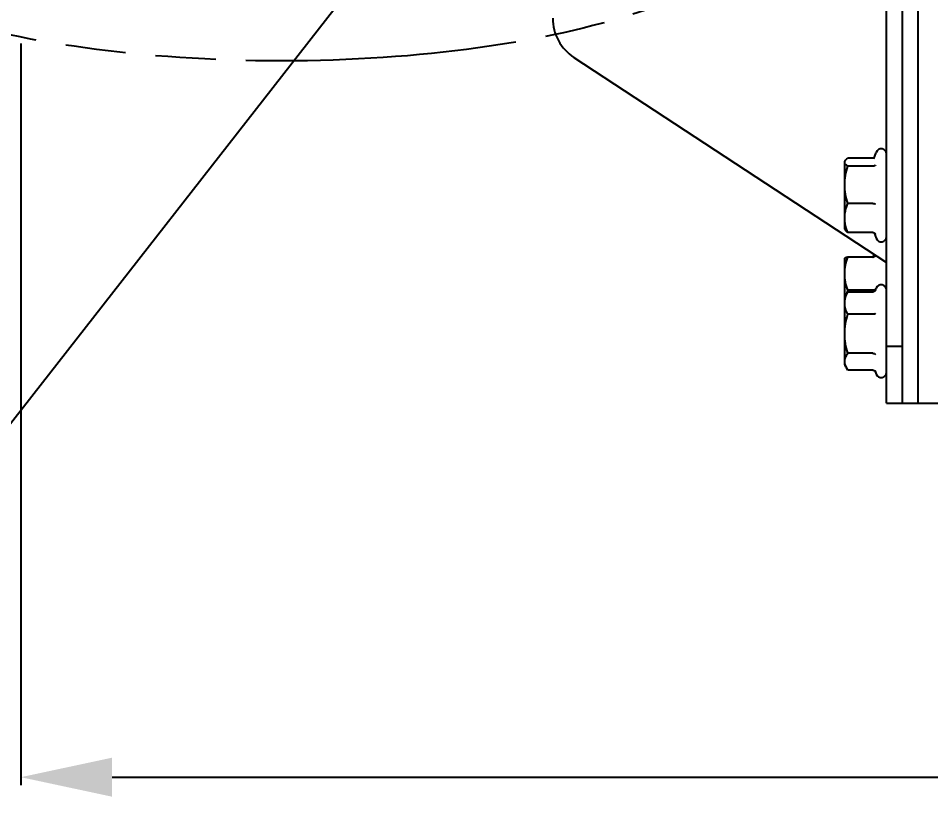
# Model space of a CAD drawing. Header units: millimetres. Extents: x 971 to 5173, y 8 to 3808.
# Drawn here: x 4206.8 to 4381.8, y 1379.9 to 1529.3 of the extents above; entities that cross this region are included whole.
import ezdxf

# ---------------------------------------------------------------- set-up
doc = ezdxf.new("R2010")
doc.units = ezdxf.units.MM
doc.header["$LTSCALE"] = 115.5
doc.header["$PDMODE"] = 3
doc.header["$PDSIZE"] = 8
doc.linetypes.add('PHANTOM', pattern=[0.8, 0.45, -0.05, 0.1, -0.05, 0.1, -0.05])
doc.layers.get('0').update_dxf_attribs({"linetype": 'CONTINUOUS'})
doc.layers.get('Defpoints').update_dxf_attribs({"linetype": 'CONTINUOUS'})
doc.layers.add('DEFAULT_3', color=7, linetype='PHANTOM')
doc.styles.get("Standard").update_dxf_attribs({"font": 'calibri.ttf'})
doc.dimstyles.new('DIMSTYLE_4', dxfattribs={"dimtxt": 17.5, "dimasz": 17.5, "dimexe": 1.5, "dimexo": 1, "dimgap": 0.875, "dimtad": 1, "dimdec": 0, "dimdsep": 46, "dimtxsty": 'Standard', "dimblk": '_FILLED', "dimblk1": '_FILLED', "dimblk2": '_FILLED', "dimcen": 0.09, "dimazin": 2, "dimtp": 0.01, "dimtm": 0.01, "dimtfac": 1, "dimtdec": 0, "dimtofl": 0, "dimtmove": 0, "dimatfit": 3, "dimldrblk": '_FILLED', "dimfxl": 1, "dimtolj": 1, "dimarcsym": 0})
doc.dimstyles.get("Standard").update_dxf_attribs({"dimtxt": 17.5, "dimasz": 17.5, "dimexe": 1.5, "dimexo": 1, "dimtad": 1, "dimdsep": 46, "dimtxsty": 'Standard', "dimblk": '_FILLED', "dimblk1": '_FILLED', "dimblk2": '_FILLED', "dimcen": 0.09, "dimazin": 2, "dimtol": 1, "dimtp": 0.01, "dimtm": 0.01, "dimtfac": 1, "dimtofl": 0, "dimtmove": 0, "dimatfit": 3, "dimldrblk": '_FILLED', "dimfxl": 1, "dimtolj": 1, "dimarcsym": 0})

# ---------------------------------------------------------------- blocks, each defined once
blk = doc.blocks.new('_FILLED')
at = {"color": 0, "linetype": 'ByBlock'}
blk.add_solid([(0, 0), (-1, 0.214), (-1, -0.214)], dxfattribs=at)
blk = doc.blocks.new('*D71')
at = {"color": 0, "linetype": 'Continuous', "lineweight": -2}
for p, q in [((4207.29, 1524.41), (4207.29, 1382.15)), ((4599.89, 1402.41), (4599.89, 1382.15)), ((4224.79, 1383.65), (4582.39, 1383.65))]:
    blk.add_line(p, q, dxfattribs=at)
at = {"layer": 'Defpoints', "color": 0}
for p in [(4207.29, 1525.41), (4599.89, 1403.41), (4599.89, 1383.65)]:
    blk.add_point(p, dxfattribs=at)
at = {"color": 0, "linetype": 'ByBlock', "lineweight": -2, "xscale": 17.5, "yscale": 17.5, "zscale": 17.5, "rotation": 180}
blk.add_blockref('_FILLED', (4207.29, 1383.65), dxfattribs=at)
at = {"color": 0, "linetype": 'ByBlock', "lineweight": -2, "xscale": 17.5, "yscale": 17.5, "zscale": 17.5}
blk.add_blockref('_FILLED', (4599.89, 1383.65), dxfattribs=at)
at = {"color": 0, "insert": (4403.2, 1407.85), "char_height": 17.5, "attachment_point": 2, "line_spacing_factor": 0.9}
blk.add_mtext('\\A1;393', dxfattribs=at)

msp = doc.modelspace()

# ---------------------------------------------------------------- linework, layer by layer
at = {"color": 0, "linetype": 'Continuous'}
for p, q in [((4373.29077, 1455.40824), (4373.29077, 1923.40824)), ((4376.29077, 1923.40824), (4376.29077, 1455.40824)), ((4379.29077, 1923.40824), (4379.29077, 1455.40824)), ((4313.35041, 1521.74221), (4373.29077, 1482.37839)), ((4370.86841, 1502.2759), (4371.32639, 1503.53421)), ((4365.29077, 1501.78784), (4365.37579, 1501.9351)), ((4365.29077, 1488.78784), (4365.29077, 1501.78784)), ((4370.6837, 1502.42938), (4365.87132, 1502.42938)), ((4370.86944, 1502.27563), (4370.86836, 1502.27268)), ((4370.6837, 1500.8583), (4365.87132, 1500.8583)), ((4370.6837, 1493.71675), (4365.87132, 1493.71675)), ((4365.29077, 1488.78784), (4365.37579, 1488.64058)), ((4370.6837, 1488.14629), (4365.87132, 1488.14629)), ((4370.95495, 1488.06199), (4371.32639, 1487.04146)), ((4365.29077, 1483.21389), (4365.29564, 1483.22233)), ((4365.29077, 1462.74168), (4365.29077, 1483.21389)), ((4370.6837, 1483.39647), (4365.87132, 1483.39647)), ((4370.81371, 1483.5516), (4370.94691, 1483.91764)), ((4370.6837, 1477.09589), (4365.87132, 1477.09589)), ((4371.16621, 1477.04795), (4371.32639, 1477.48806)), ((4371.20465, 1477.12828), (4371.19215, 1477.09645)), ((4365.29077, 1475.74168), (4365.69294, 1476.43827)), ((4365.65967, 1476.38266), (4365.67607, 1476.44328)), ((4365.66071, 1476.38244), (4365.67028, 1476.42201)), ((4365.67028, 1476.42201), (4365.67659, 1476.44316)), ((4365.87132, 1476.72324), (4365.693, 1476.43827)), ((4370.6837, 1476.72324), (4365.87132, 1476.72324)), ((4370.6837, 1472.46313), (4365.87132, 1472.46313)), ((4370.6837, 1464.98157), (4365.87132, 1464.98157)), ((4376.29077, 1466.28775), (4373.29077, 1466.28775)), ((4365.29077, 1462.74168), (4365.69294, 1462.04509)), ((4365.87132, 1461.76012), (4365.69298, 1462.0451)), ((4370.6837, 1461.76012), (4365.87132, 1461.76012)), ((4371.08348, 1461.6627), (4371.32639, 1460.99531)), ((4371.08388, 1461.66241), (4371.08509, 1461.65908)), ((4373.29077, 1455.40824), (4384.29077, 1455.40824))]:
    msp.add_line(p, q, dxfattribs=at)
msp.add_lwpolyline([(4370.71506, 1483.40018), (4370.75225, 1483.43861), (4370.81371, 1483.5516)], dxfattribs=at)
for centre, radius, start, end in [((4318.29077, 1529.26503), 9, 180, 236.7064367), ((4372.27804, 1503.18784), 1.01272, 0, 160), ((4372.27804, 1487.38784), 1.01272, 200, 0), ((4379.66342, 1472.61391), 14.50207, 161.9975365, 164.6890969), ((4370.56026, 1477.36343), 0.68595, 332.4981261, 337.0976553), ((4372.27804, 1477.14168), 1.01272, 0, 160), ((4372.27804, 1461.34168), 1.01272, 200, 0)]:
    msp.add_arc(centre, radius, start, end, dxfattribs=at)
for points, knots in [([(4365.29077, 1501.64384), (4365.29077, 1501.693), (4365.30675, 1501.7955), (4365.34959, 1501.88929), (4365.37605, 1501.93509)], [0, 0, 0, 0, 0.481720928, 1, 1, 1, 1]), ([(4365.87132, 1500.8583), (4365.78825, 1500.91853), (4365.63701, 1501.03761), (4365.44887, 1501.23095), (4365.32294, 1501.43106), (4365.29077, 1501.57611), (4365.29077, 1501.64384)], [0, 0, 0, 0, 0.305066622, 0.571069601, 0.798643824, 1, 1, 1, 1]), ([(4365.37605, 1501.93509), (4365.42934, 1502.02734), (4365.58442, 1502.20772), (4365.76779, 1502.35431), (4365.87132, 1502.42938)], [0, 0, 0, 0, 0.454463811, 1, 1, 1, 1]), ([(4370.95674, 1502.51066), (4370.89607, 1502.47264), (4370.80337, 1502.43668), (4370.70764, 1502.42936), (4370.68348, 1502.42938)], [0, 0, 0, 0, 0.747721107, 1, 1, 1, 1]), ([(4365.29077, 1497.28752), (4365.29077, 1497.89134), (4365.40239, 1499.10238), (4365.69556, 1500.27896), (4365.87132, 1500.8583)], [0, 0, 0, 0, 0.499341099, 1, 1, 1, 1]), ([(4371.20465, 1501.15987), (4371.16211, 1501.07311), (4371.00678, 1500.91644), (4370.79509, 1500.85822), (4370.68348, 1500.85828)], [0, 0, 0, 0, 0.464024348, 1, 1, 1, 1]), ([(4365.87132, 1493.71675), (4365.69556, 1494.29609), (4365.40259, 1495.4727), (4365.29077, 1496.6837), (4365.29077, 1497.28752)], [0, 0, 0, 0, 0.500658353, 1, 1, 1, 1]), ([(4365.29077, 1490.93152), (4365.29077, 1491.40364), (4365.40515, 1492.35821), (4365.69717, 1493.26901), (4365.87132, 1493.71675)], [0, 0, 0, 0, 0.495645852, 1, 1, 1, 1]), ([(4370.68348, 1493.71677), (4370.79127, 1493.71674), (4370.94028, 1493.70631), (4371.11354, 1493.66965), (4371.1796, 1493.64611), (4371.20465, 1493.6317)], [0, 0, 0, 0, 0.608442581, 0.836886932, 1, 1, 1, 1]), ([(4365.87132, 1488.14629), (4365.69717, 1488.59403), (4365.40502, 1489.50481), (4365.29077, 1490.4594), (4365.29077, 1490.93152)], [0, 0, 0, 0, 0.504356398, 1, 1, 1, 1]), ([(4365.37605, 1488.64058), (4365.42934, 1488.54833), (4365.58442, 1488.36796), (4365.76779, 1488.22136), (4365.87132, 1488.14629)], [0, 0, 0, 0, 0.454463811, 1, 1, 1, 1]), ([(4370.6837, 1488.14629), (4370.76239, 1488.14634), (4370.9202, 1488.10521), (4371.04474, 1488.00381), (4371.09505, 1487.94474)], [0, 0, 0, 0, 0.503500878, 1, 1, 1, 1]), ([(4365.29077, 1480.24618), (4365.29077, 1480.77946), (4365.40337, 1481.85296), (4365.69629, 1482.88747), (4365.87132, 1483.39647)], [0, 0, 0, 0, 0.497684038, 1, 1, 1, 1]), ([(4365.87132, 1483.39647), (4365.79742, 1483.38344), (4365.66448, 1483.35836), (4365.49158, 1483.31709), (4365.37907, 1483.28063), (4365.31979, 1483.24832), (4365.30088, 1483.23116), (4365.29571, 1483.22233)], [0, 0, 0, 0, 0.370185442, 0.666815491, 0.877931197, 0.949547692, 1, 1, 1, 1]), ([(4371.20152, 1483.75073), (4371.16904, 1483.67439), (4371.06762, 1483.5311), (4370.91458, 1483.44279), (4370.83118, 1483.4181)], [0, 0, 0, 0, 0.488207429, 1, 1, 1, 1]), ([(4365.87132, 1477.09589), (4365.69629, 1477.60488), (4365.40356, 1478.63942), (4365.29077, 1479.71289), (4365.29077, 1480.24618)], [0, 0, 0, 0, 0.502314224, 1, 1, 1, 1]), ([(4371.19336, 1477.1151), (4371.12713, 1477.10704), (4370.95688, 1477.10008), (4370.78689, 1477.09587), (4370.68348, 1477.09587)], [0, 0, 0, 0, 0.392157748, 1, 1, 1, 1]), ([(4371.1687, 1477.04668), (4371.12204, 1476.95706), (4370.98798, 1476.79564), (4370.78409, 1476.72319), (4370.68348, 1476.72323)], [0, 0, 0, 0, 0.501064882, 1, 1, 1, 1]), ([(4365.29077, 1474.59319), (4365.29077, 1474.7737), (4365.31855, 1475.13777), (4365.47944, 1475.86404), (4365.69972, 1476.38585), (4365.87132, 1476.72324)], [0, 0, 0, 0, 0.243269477, 0.4898847, 1, 1, 1, 1]), ([(4365.87132, 1472.46313), (4365.69973, 1472.80052), (4365.47956, 1473.32236), (4365.31863, 1474.04861), (4365.29077, 1474.41267), (4365.29077, 1474.59319)], [0, 0, 0, 0, 0.510108146, 0.756727448, 1, 1, 1, 1]), ([(4365.29077, 1468.72235), (4365.29077, 1469.35471), (4365.40209, 1470.62151), (4365.69532, 1471.8554), (4365.87132, 1472.46313)], [0, 0, 0, 0, 0.499863992, 1, 1, 1, 1]), ([(4371.20465, 1472.63753), (4371.18214, 1472.61098), (4371.11894, 1472.56202), (4370.94706, 1472.48608), (4370.79235, 1472.46308), (4370.68348, 1472.46311)], [0, 0, 0, 0, 0.185940335, 0.418513596, 1, 1, 1, 1]), ([(4365.87132, 1464.98157), (4365.69532, 1465.5893), (4365.40228, 1466.82322), (4365.29077, 1468.08999), (4365.29077, 1468.72235)], [0, 0, 0, 0, 0.500135838, 1, 1, 1, 1]), ([(4365.29077, 1463.37085), (4365.29077, 1463.50763), (4365.3193, 1463.78577), (4365.43999, 1464.19476), (4365.62736, 1464.59642), (4365.78526, 1464.85362), (4365.87132, 1464.98157)], [0, 0, 0, 0, 0.236352124, 0.479469115, 0.733559058, 1, 1, 1, 1]), ([(4370.68348, 1464.98159), (4370.79339, 1464.98158), (4370.98987, 1464.94275), (4371.1586, 1464.82276), (4371.20465, 1464.75094)], [0, 0, 0, 0, 0.562970422, 1, 1, 1, 1]), ([(4365.69307, 1462.04511), (4365.573, 1462.25333), (4365.37177, 1462.67774), (4365.29077, 1463.14533), (4365.29077, 1463.37085)], [0, 0, 0, 0, 0.51593386, 1, 1, 1, 1]), ([(4370.6837, 1461.76012), (4370.7484, 1461.76015), (4370.8789, 1461.73109), (4370.98831, 1461.65692), (4371.03566, 1461.61275)], [0, 0, 0, 0, 0.499779115, 1, 1, 1, 1])]:
    msp.add_open_spline(points, degree=3, knots=knots, dxfattribs=at)
for points in [[(4371.09505, 1487.94474), (4371.14153, 1487.89016), (4371.17903, 1487.82664), (4371.20464, 1487.75968)], [(4370.83118, 1483.4181), (4370.78347, 1483.40398), (4370.73324, 1483.39644), (4370.68348, 1483.39645)], [(4371.03566, 1461.61275), (4371.08953, 1461.56251), (4371.13486, 1461.50176), (4371.16885, 1461.43641)]]:
    msp.add_open_spline(points, degree=3, dxfattribs=at)
at = {"layer": 'DEFAULT_3', "color": 0, "linetype": 'PHANTOM'}
msp.add_ellipse((4257.29077, 1552.77712), major_axis=(-96.71498, 0), ratio=0.327719645, dxfattribs=at)

# ---------------------------------------------------------------- dimensions: what is measured, and where the dimension line sits
at = {"color": 0, "linetype": 'Continuous'}
dim = msp.add_linear_dim(base=(4599.88919, 1383.64619), p1=(4207.29077, 1525.40824), p2=(4599.88919, 1403.41262), dimstyle='DIMSTYLE_4', dxfattribs=at)
dim.commit()
dim.dimension.update_dxf_attribs({"geometry": '*D71', "text_midpoint": (4403.19963, 1383.64619), "dimtype": 160})

# ---------------------------------------------------------------- leaders
msp.add_leader([(4295.09343, 1566.48551), (4152.9761, 1384.48361), (4122.9761, 1384.48361)], dimstyle='Standard', override={"dimtad": 0}, dxfattribs=at)

doc.saveas('drawing.dxf')
